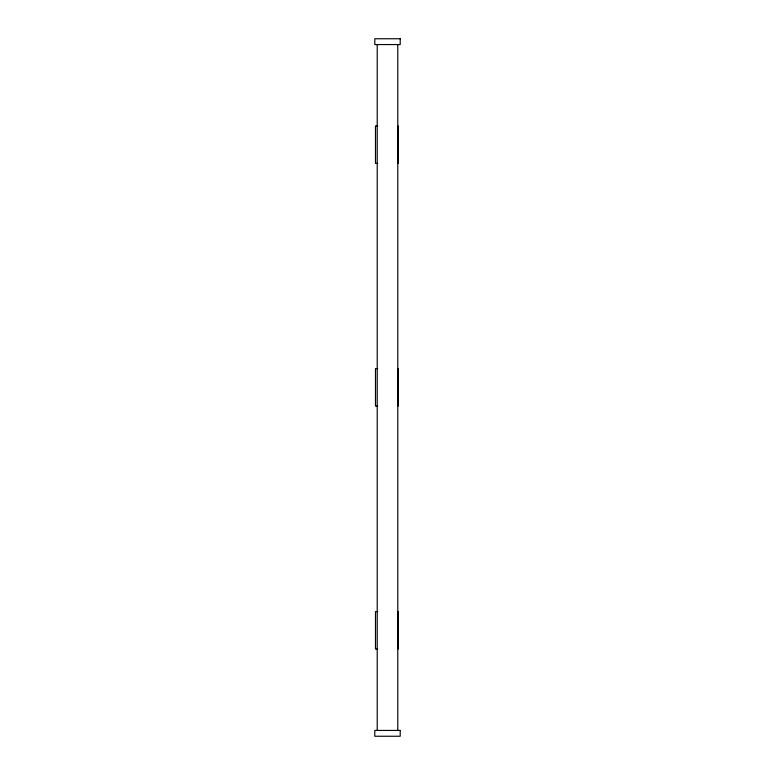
<?xml version="1.0" encoding="UTF-8"?>
<svg xmlns="http://www.w3.org/2000/svg" width="775" height="775" viewBox="0 0 775 775"><rect width="100%" height="100%" fill="white"/><g stroke="black" fill="none" stroke-linecap="round" stroke-linejoin="round"><path stroke-width="1.16" d="M398.292 406.09L398.292 368.609M398.292 163.418L398.292 125.938M377.754 125.938L375.478 125.938L375.478 163.418L377.754 163.418M377.754 368.609L375.478 368.609L375.478 406.09L377.754 406.09M377.754 611.582L375.478 611.582L375.478 649.062L377.754 649.062M398.292 611.582L398.292 649.062M397.778 44.562L397.778 730.438M377.222 44.562L377.222 730.438M400.21 38.75L374.79 38.75L374.79 44.562L400.21 44.562L400.21 38.75M400.21 730.438L374.79 730.438L374.79 736.25L400.21 736.25L400.21 730.438"/></g></svg>
